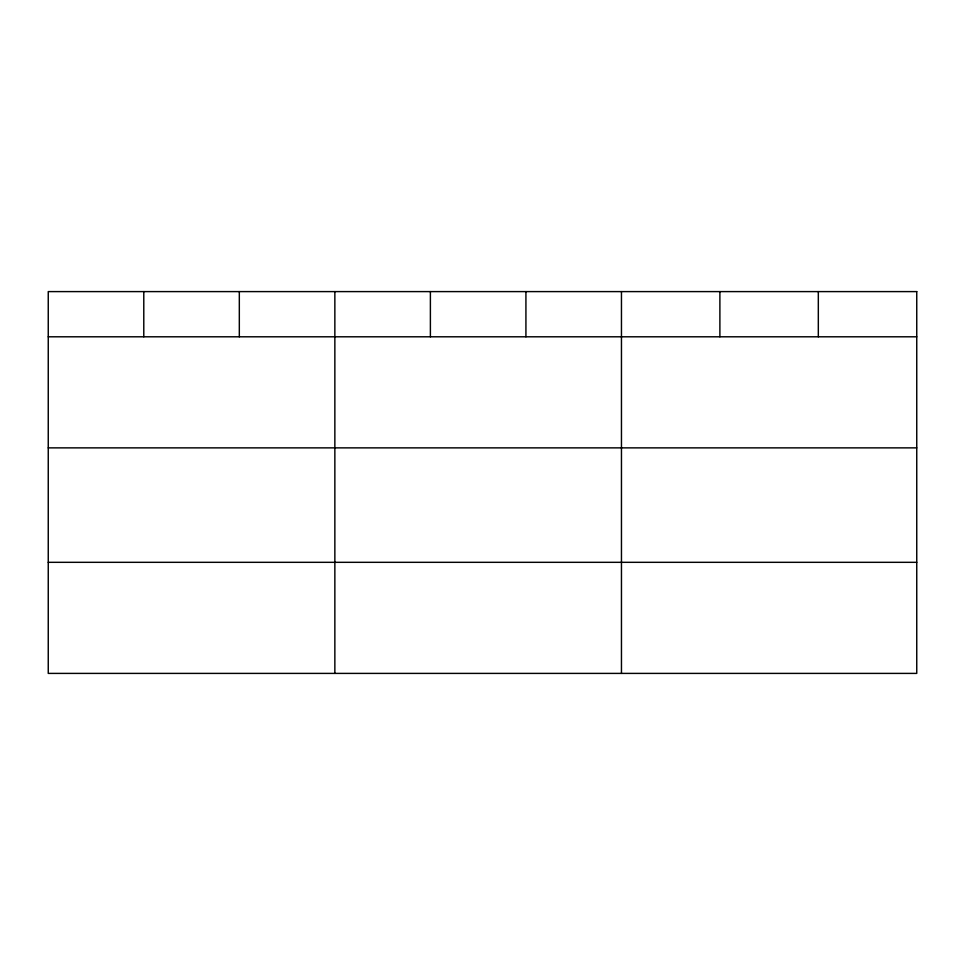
<?xml version="1.0" encoding="UTF-8"?>
<svg xmlns="http://www.w3.org/2000/svg" width="965" height="965" viewBox="0 0 965 965"><rect width="100%" height="100%" fill="white"/><g stroke="black" fill="none" stroke-linecap="round" stroke-linejoin="round"><path stroke-width="1.45" d="M48.25 336.797L916.75 336.797M48.25 447.869L916.75 447.869M48.25 562.318L916.75 562.318M818.32 291.599L818.32 336.797M719.89 291.599L719.89 336.797M621.46 291.599L621.46 673.401M525.925 291.599L525.925 336.797M430.39 291.599L430.39 336.797M334.855 291.599L334.855 673.401M239.32 291.599L239.32 336.797M143.785 291.599L143.785 336.797M916.75 291.599L48.25 291.599L48.25 673.401L916.75 673.401L916.75 291.599"/></g></svg>
